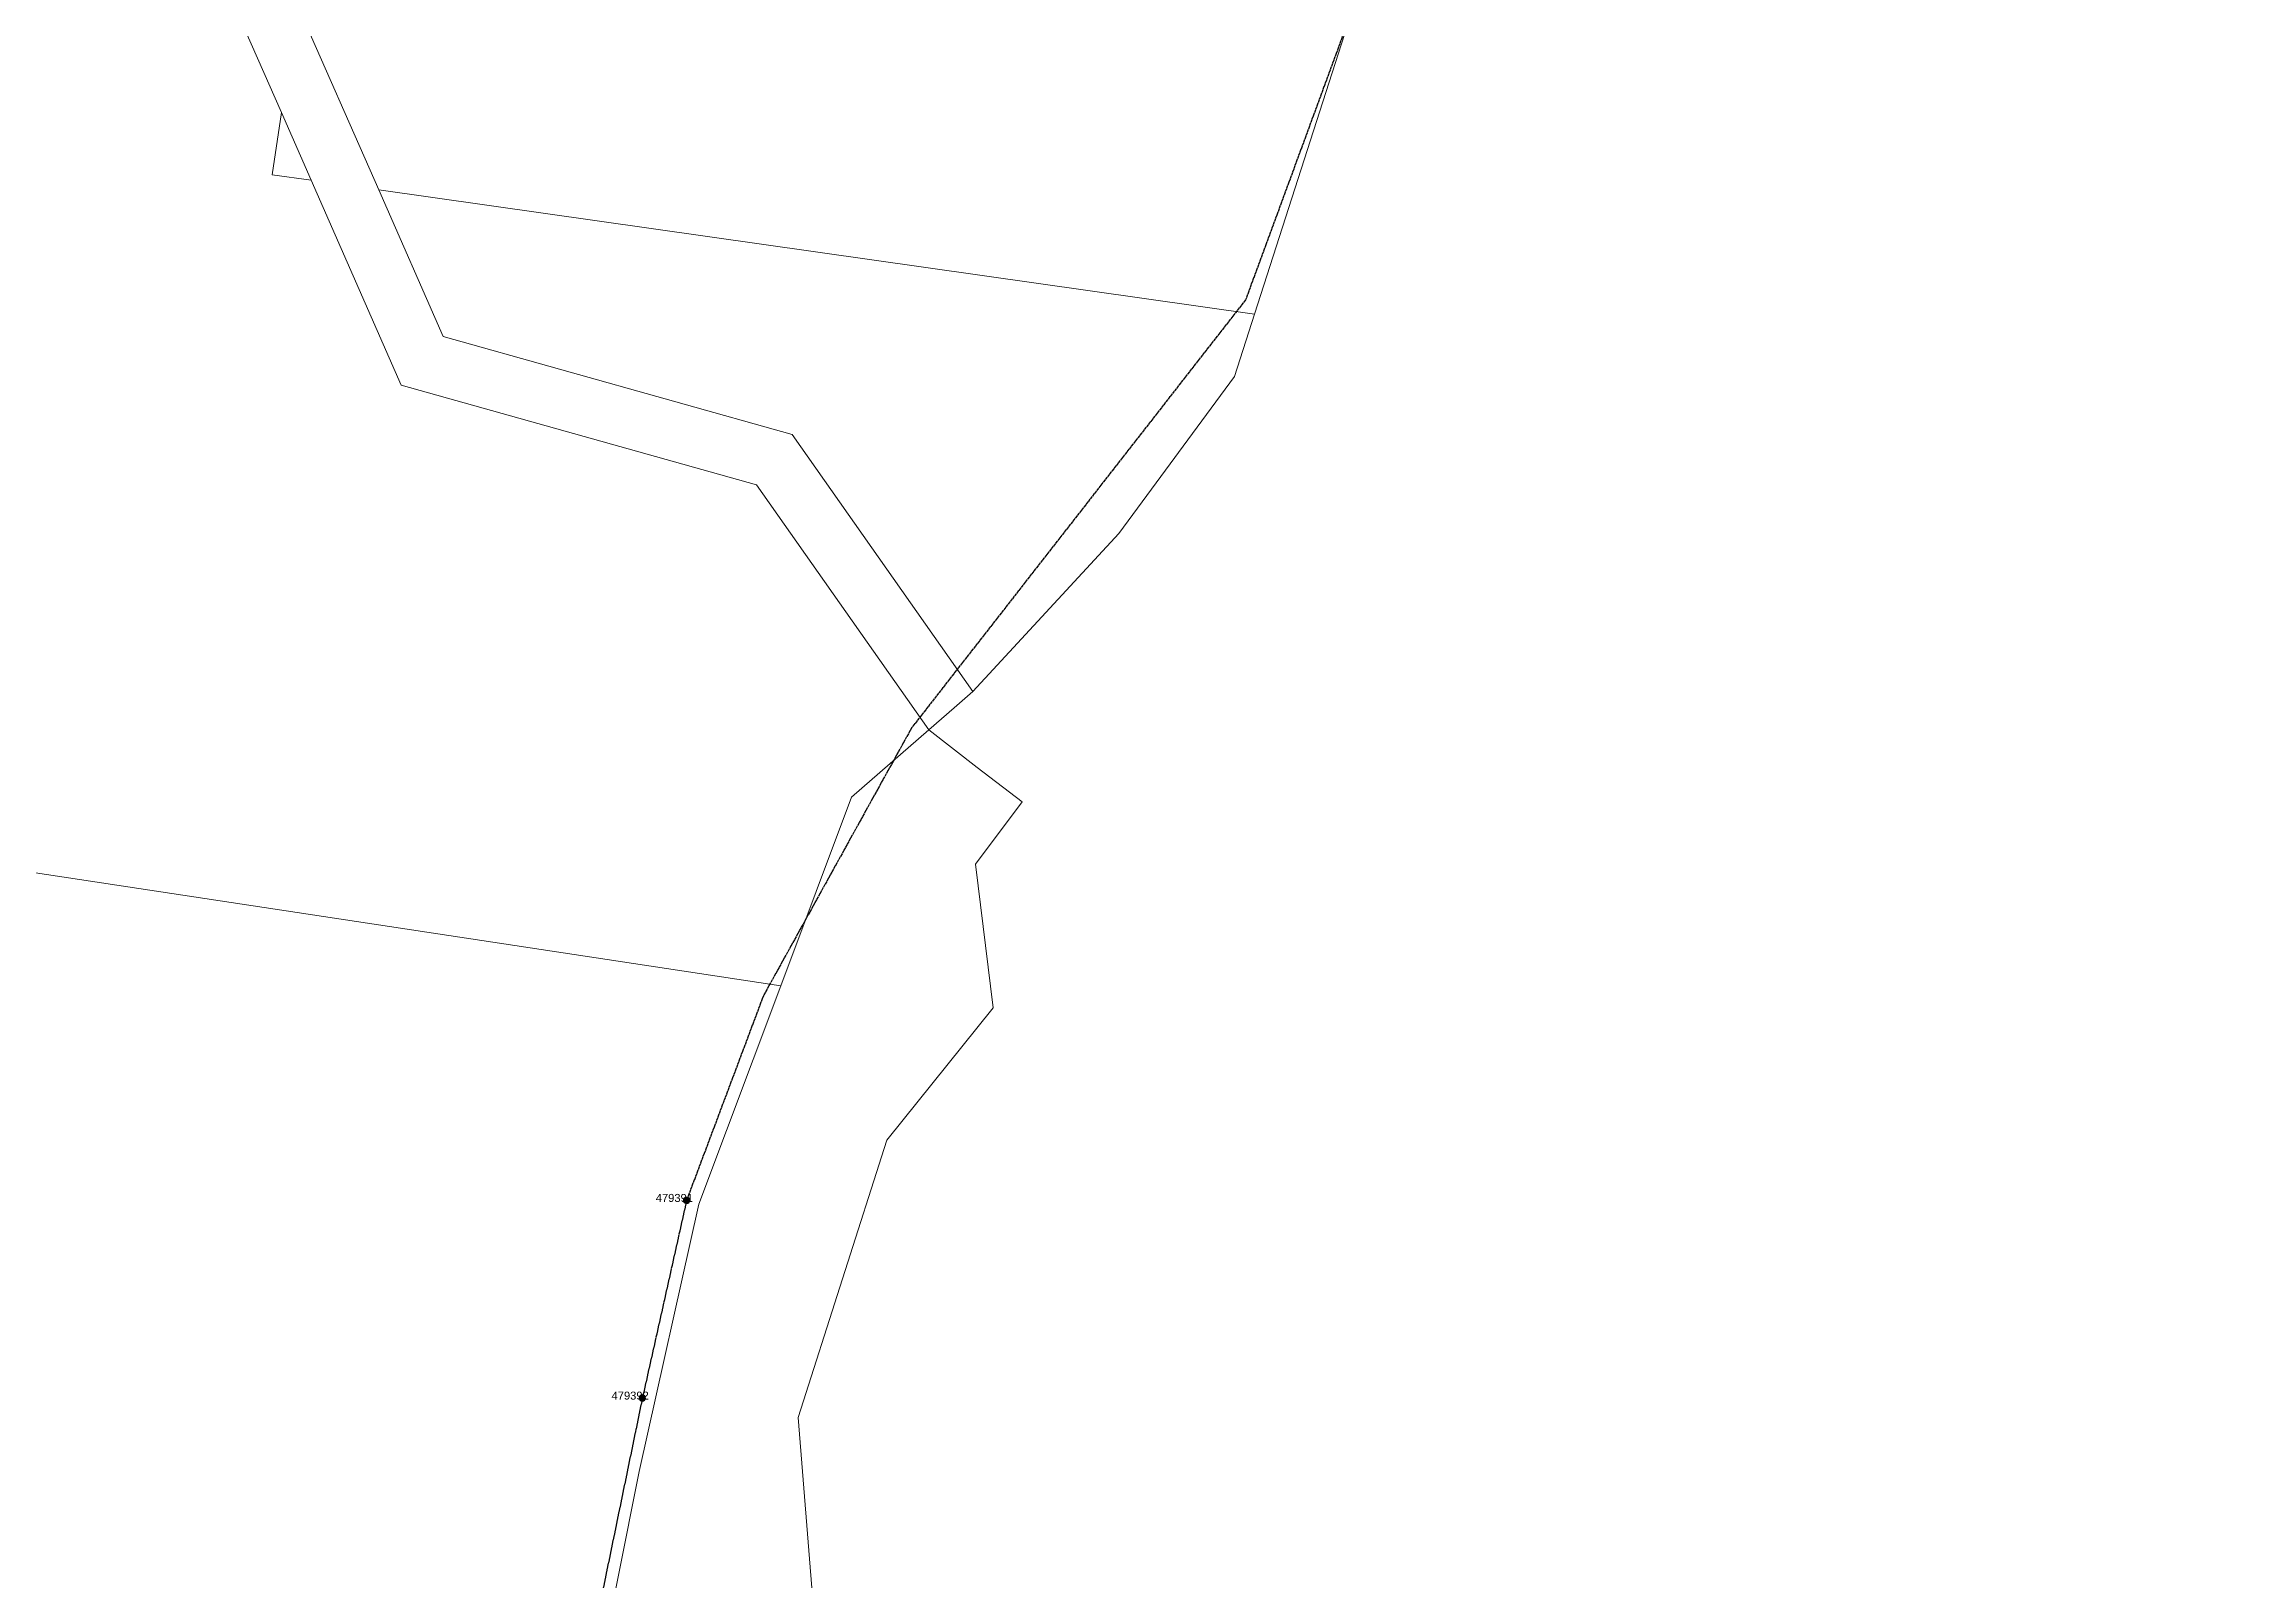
# Model space of a CAD drawing. Header units: metres. Extents: x 240566 to 246015, y 6282606 to 6289108.
# Drawn here: x 245324 to 246015, y 6285305 to 6285785 of the extents above; entities that cross this region are included whole.
import ezdxf
from ezdxf.enums import TextEntityAlignment as Align

# ---------------------------------------------------------------- set-up
doc = ezdxf.new("R2010")
doc.units = ezdxf.units.M
doc.linetypes.add('Cable Exist OH', pattern=[1, 1, 0])
doc.layers.get('0').update_dxf_attribs({"color": 6})
doc.layers.add('Cadastre Land Parcels_SP_EXT', color=9, linetype='Continuous', lineweight=5)
doc.layers.add('Cadastre Roads_SP_EXT', color=9, linetype='Continuous', lineweight=5)
doc.layers.add('Mains_HV_EXT', color=7, linetype='Continuous')
doc.layers.add('SupportsOH_SP_TR_HV_LV_SL_EXT', color=7, linetype='Continuous')
doc.styles.add('POLE_LABEL', font='arial.ttf')
doc.styles.get("Standard").update_dxf_attribs({"font": 'arial.ttf'})

# ---------------------------------------------------------------- blocks, each defined once
blk = doc.blocks.new('POLE_EXT')
blk.add_hatch(color=256).paths.add_polyline_path([(-1, 0, 1), (1, 0, 1)])
blk.add_lwpolyline([(-1, 0, 1), (1, 0, 1)], format="xyb", close=True)
for tag, height, flags, p in [('pNumber', 2.5, 8, (-17.84, 2.07)), ('OWNED_BY', 0.2, 9, (1.35, -0.4)), ('SPECIAL_USE', 0.2, 9, (1.35, -0.8)), ('STATE', 0.2, 9, (1.35, -1)), ('cLV', 0.2, 9, (1.35, -1.4)), ('hDepth', 0.2, 9, (1.35, -1.6)), ('hDia', 0.2, 9, (1.35, -1.8)), ('cHV', 0.2, 9, (1.35, -2)), ('cLinedev', 0.2, 9, (1.35, -3.4)), ('pExisting', 0.2, 9, (1.35, -3.8)), ('pFooting', 0.2, 9, (1.35, -4.4)), ('pNew', 0.2, 9, (1.35, -4.6)), ('pRelocate', 0.2, 9, (1.35, -5)), ('pRemove', 0.2, 9, (1.35, -5.2)), ('pReplace', 0.2, 9, (1.35, -5.4)), ('pStay', 0.2, 9, (1.35, -5.6)), ('pType', 0.2, 9, (1.35, -5.8)), ('cspan', 0.2, 9, (1.35, -6)), ('STREETNAME', 0.2, 9, (1.35, -6.2)), ('SUBURB', 0.2, 9, (1.35, -6.4)), ('OPERATED_BY', 0.2, 9, (1.36, -7.01)), ('PARENT', 0.2, 9, (1.35, -0.6)), ('USAGE', 0.2, 9, (1.35, -1.2)), ('LBRACKET', 0.2, 9, (1.35, -2.2)), ('LExisting', 0.2, 9, (1.35, -2.4)), ('LANTNUMBER', 0.2, 9, (1.35, -2.6)), ('LOther', 0.2, 9, (1.35, -2.8)), ('LRemove', 0.2, 9, (1.35, -3)), ('LEGEND', 0.2, 9, (1.35, -3.2)), ('LOCATION', 0.2, 9, (1.35, -3.6)), ('PFNUMBER', 0.2, 9, (1.35, -4)), ('NEWPFNUMBER', 0.2, 9, (1.35, -4.2)), ('NOTES', 0.2, 9, (1.35, -6.6)), ('MAINTAINED_BY', 0.2, 9, (1.36, -6.81))]:
    blk.add_attdef(tag, text='', height=height, dxfattribs=dict(flags=flags)).set_placement(p, align=Align.MIDDLE_LEFT)
at = {"style": 'POLE_LABEL'}
for tag, height, flags, p in [('STRUCTURE_PLANT_NUMBER', 0.2, 9, (1.35, 0.03)), ('ASSET_NUM', 2.5, 8, (2, 2)), ('STREET_CODE', 0.2, 9, (1.35, -0.2))]:
    blk.add_attdef(tag, text='', height=height, dxfattribs=dict(at, flags=flags)).set_placement(p, align=Align.MIDDLE_LEFT)
at = {"flags": 1}
blk.add_attdef('Z', (1.35, -7.33), '', height=0.2, dxfattribs=at)

msp = doc.modelspace()

# ---------------------------------------------------------------- linework, layer by layer
at = {"layer": 'Cadastre Land Parcels_SP_EXT', "linetype": 'Continuous'}
for points in [[(245796.03, 6285991.16), (245794.52, 6286013.43), (245804.39, 6286037.34), (245816.8, 6286060.09), (245822.75, 6286070.45), (245824.93, 6286079.5), (245830.7, 6286110.85), (245851.97, 6286118.62), (245903.86, 6286202.35), (245902.98, 6286237.82), (245902.51, 6286256.71), (245940.78, 6286328.31), (245870.1, 6286340.21), (245334.51, 6286412.73), (245366.95, 6286170.73), (245370.6, 6286141.63), (245373.12, 6286127.05), (245447.85, 6286116.71), (245402.74, 6285798.28), (245428.45, 6285739.91), (245702.67, 6285700.99), (245796.03, 6285991.16)], [(245576.44, 6285549.8), (245600.7, 6285570.87), (245546.71, 6285647.58), (245435.46, 6285678.71), (245407.27, 6285742.9), (245395.15, 6285744.58), (245397.98, 6285764.08), (245380.97, 6285802.7), (245353.68, 6285931.07), (245353.26, 6285960.8), (245355.78, 6285981.52), (245357.44, 6285999.76), (245357.72, 6286024.08), (245359.11, 6286052.53), (245358.7, 6286078.6), (245358.24, 6286106.45), (245354.27, 6286129.77), (245089.77, 6286166.49), (245043.77, 6285791.1), (245061.69, 6285788.03), (245033.18, 6285569.71), (245554.39, 6285490.83), (245576.44, 6285549.8)], [(245397.98, 6285764.08), (245395.15, 6285744.58), (245407.27, 6285742.9), (245397.98, 6285764.08)], [(245660.14, 6285632.38), (245696.4, 6285681.51), (245702.67, 6285700.99), (245428.45, 6285739.91), (245448.63, 6285693.94), (245557.92, 6285663.31), (245614.42, 6285582.89), (245660.14, 6285632.38)], [(245554.39, 6285490.83), (245033.18, 6285569.71), (244952.33, 6284952.19), (245591.04, 6284868.11), (245618.93, 6284864.41), (245551.59, 6285126.02), (245483.89, 6285208.03), (245509.99, 6285338.81), (245528.69, 6285422.45), (245554.39, 6285490.83)]]:
    msp.add_lwpolyline(points, close=True, dxfattribs=at)
at = {"layer": 'Cadastre Roads_SP_EXT', "linetype": 'Continuous'}
for points in [[(245380.97, 6285802.7), (245397.98, 6285764.08), (245407.27, 6285742.9), (245435.46, 6285678.71), (245546.72, 6285647.58), (245600.7, 6285570.87), (245608.64, 6285577.82), (245614.42, 6285582.89), (245557.92, 6285663.31), (245448.63, 6285693.94), (245428.45, 6285739.91), (245402.74, 6285798.28)], [(245572.32, 6285199.72), (245559.83, 6285355.67), (245587.55, 6285442.54), (245620.85, 6285483.93), (245615.29, 6285528.85), (245629.93, 6285548.33), (245615.87, 6285559.17), (245600.7, 6285570.87), (245576.44, 6285549.8), (245554.39, 6285490.83), (245528.69, 6285422.45), (245509.99, 6285338.81), (245483.89, 6285208.03)]]:
    msp.add_lwpolyline(points, dxfattribs=at)
at = {"layer": 'Mains_HV_EXT', "linetype": 'Cable Exist OH'}
msp.add_lwpolyline([(246014.91, 6286424.53), (245830.33, 6286122.72), (245766.95, 6285887.8), (245699.89, 6285705.51), (245595.35, 6285571.61), (245548.91, 6285487.71), (245524.85, 6285423.68), (245511.01, 6285361.82), (245494.94, 6285283.94), (245507.37, 6285212.79), (245529.8, 6285158.79), (245598.17, 6284929.09), (245605.38, 6284839.47), (245640.38, 6284763.6), (245727.04, 6284614.54), (245758.52, 6284540.18), (245827.03, 6284213.22)], dxfattribs=at)

# ---------------------------------------------------------------- block references
at = {"layer": 'SupportsOH_SP_TR_HV_LV_SL_EXT'}
ref = msp.add_blockref('POLE_EXT', (245524.85, 6285423.68), dxfattribs=at)
ref.add_attrib('ASSET_NUM', '479391', dxfattribs={"layer": '0', "height": 2.5, "style": 'POLE_LABEL'}).set_placement((245526.85, 6285424.43), align=Align.MIDDLE_RIGHT)
ref = msp.add_blockref('POLE_EXT', (245511.01, 6285361.82), dxfattribs=at)
ref.add_attrib('ASSET_NUM', '479392', dxfattribs={"layer": '0', "height": 2.5, "style": 'POLE_LABEL'}).set_placement((245513.01, 6285362.57), align=Align.MIDDLE_RIGHT)

doc.saveas('drawing.dxf')
